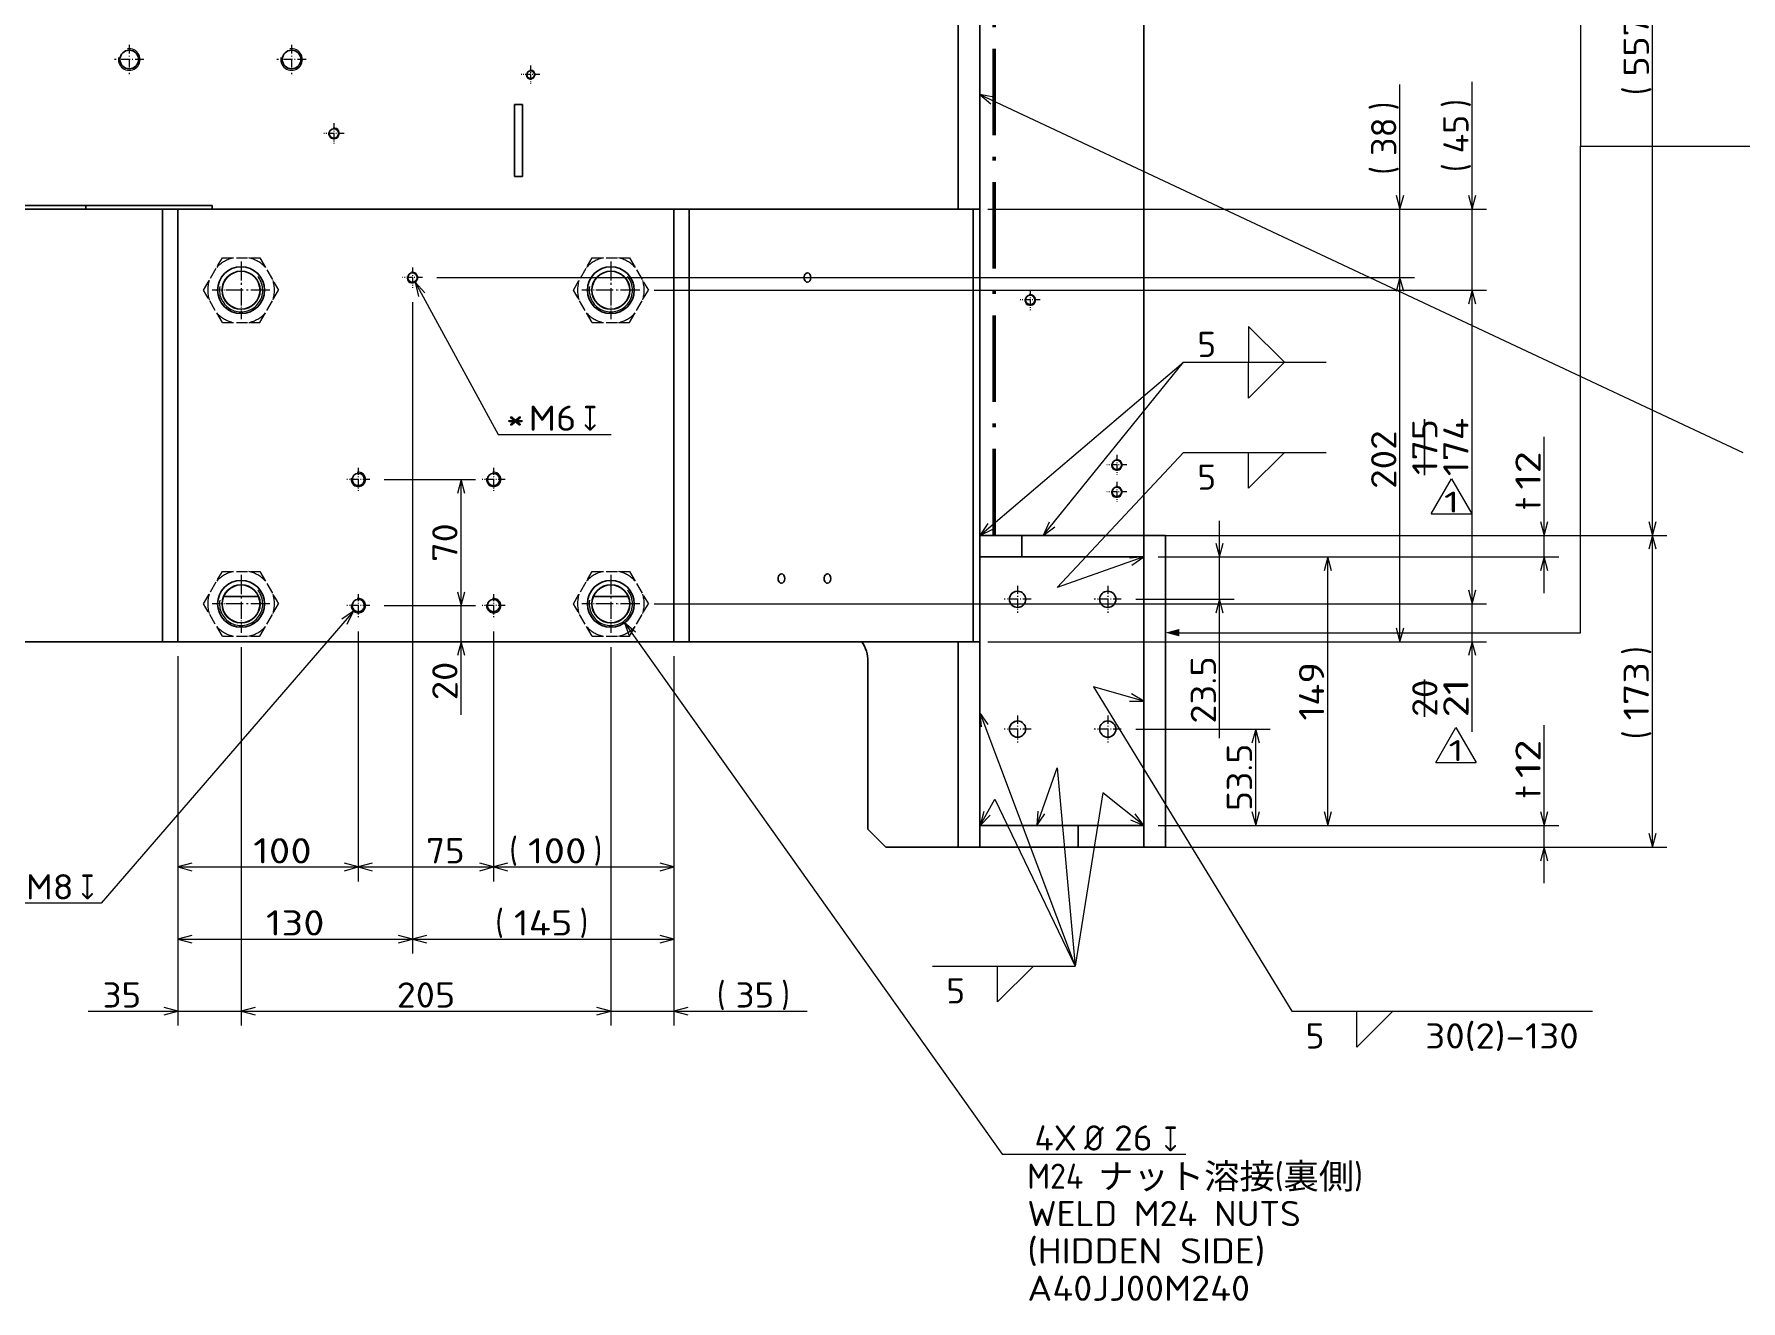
# Model space of a CAD drawing. Extents: x 0 to 1254, y -12 to 833.
# Drawn here: x 532 to 768.6, y 475.7 to 651.4 of the extents above; entities that cross this region are included whole.
import ezdxf
from ezdxf.enums import TextEntityAlignment as Align

# ---------------------------------------------------------------- set-up
doc = ezdxf.new("R2010")
doc.units = 0
for name, pattern in [('DASHDOT', [18.5, 12, -3, 0.5, -3]), ('DASHED', [15, 12, -3]), ('DASHSPACE', [30, 12, -18])]:
    doc.linetypes.add(name, pattern=pattern)
doc.layers.get('0').update_dxf_attribs({"lineweight": 13})
doc.styles.add('GDT', font='gdt.shx')
doc.styles.get("Standard").update_dxf_attribs({"font": 'isocp.shx'})
doc.dimstyles.get("Standard").update_dxf_attribs({"dimtxt": 2.5, "dimasz": 2.5, "dimexe": 1.25, "dimexo": 0.625, "dimtad": 1, "dimcen": 2.5, "dimadec": 0, "dimazin": 0, "dimtfac": 1, "dimtmove": 0, "dimatfit": 0, "dimfxl": 1, "dimarcsym": 0})

# ---------------------------------------------------------------- blocks, each defined once
blk = doc.blocks.new('*D280')
at = {"color": 7, "lineweight": 13}
for p, q in [((741.336303, 533.582225), (741.336303, 555.50932)), ((687.836303, 541.582225), (743.336303, 541.582225)), ((687.836303, 538.582225), (743.336303, 538.582225))]:
    blk.add_line(p, q, dxfattribs=at)
for points in [[(740.818664, 543.514075), (741.336303, 541.582225), (741.853942, 543.514075)], [(741.853942, 536.650374), (741.336303, 538.582225), (740.818664, 536.650374)]]:
    blk.add_lwpolyline(points, dxfattribs=at)
for s, width, p, p2 in [('12', 0.868247, (740.836303, 548.155131), (740.836303, 553.509318)), ('t', 1.092485, (740.836303, 545.334319), (740.836303, 547.155127))]:
    blk.add_text(s, height=3.5, rotation=90, dxfattribs=dict(at, width=width)).set_placement(p, p2, align=Align.FIT)
blk = doc.blocks.new('*D281')
at = {"color": 7, "lineweight": 13}
for p, q in [((741.336303, 573.832225), (741.336303, 595.50932)), ((687.836303, 581.832225), (743.336303, 581.832225)), ((687.836303, 578.832225), (743.336303, 578.832225))]:
    blk.add_line(p, q, dxfattribs=at)
for points in [[(740.818664, 583.764076), (741.336303, 581.832225), (741.853942, 583.764076)], [(741.853942, 576.900373), (741.336303, 578.832225), (740.818664, 576.900373)]]:
    blk.add_lwpolyline(points, dxfattribs=at)
for s, width, p, p2 in [('12', 0.868247, (740.836303, 588.155129), (740.836303, 593.50932)), ('t', 1.092486, (740.836303, 585.33432), (740.836303, 587.155129))]:
    blk.add_text(s, height=3.5, rotation=90, dxfattribs=dict(at, width=width)).set_placement(p, p2, align=Align.FIT)
blk = doc.blocks.new('*D289')
at = {"color": 7, "lineweight": 13}
for p, q in [((613.84418, 569.683211), (666.218315, 495.998225)), ((666.218315, 495.998225), (691.640365, 495.998225))]:
    blk.add_line(p, q, dxfattribs=at)
blk.add_lwpolyline([(615.385311, 568.408488), (613.84418, 569.683211), (614.541475, 567.808703)], dxfattribs=at)
for s, width, p, p2 in [('4X', 0.953546, (670.680381, 496.498225), (676.560584, 496.498225)), ('26', 0.868247, (681.708145, 496.498225), (687.062332, 496.498225))]:
    blk.add_text(s, height=3.5, dxfattribs=dict(at, width=width)).set_placement(p, p2, align=Align.FIT)
blk.add_text('%%c', height=3.5, dxfattribs=at).set_placement((677.560584, 496.498225))
blk = doc.blocks.new('*D290')
at = {"color": 214, "lineweight": 13}
for p, q in [((584.820707, 616.923947), (596.336303, 595.832225)), ((596.336303, 595.832225), (612.01395, 595.832225))]:
    blk.add_line(p, q, dxfattribs=at)
blk.add_lwpolyline([(586.200794, 615.476411), (584.820707, 616.923947), (585.292129, 614.980302)], dxfattribs=at)
at = {"color": 214, "lineweight": 13, "width": 0.967101}
blk.add_text('M6', height=3.5, dxfattribs=at).set_placement((600.564383, 596.332225), (607.172908, 596.332225), align=Align.FIT)
at = {"color": 214, "lineweight": 13, "style": 'GDT', "width": 0.526012}
blk.add_text('x', height=3.5, dxfattribs=at).set_placement((608.172908, 596.332225), (610.01395, 596.332225), align=Align.FIT)
blk = doc.blocks.new('*D295')
at = {"color": 7, "lineweight": 13}
for p, q in [((687.836303, 578.832225), (713.336303, 578.832225)), ((711.336303, 541.582225), (711.336303, 578.832225)), ((687.836303, 541.582225), (713.336303, 541.582225))]:
    blk.add_line(p, q, dxfattribs=at)
for points in [[(711.853942, 576.900373), (711.336303, 578.832225), (710.818664, 576.900373)], [(710.818664, 543.514075), (711.336303, 541.582225), (711.853942, 543.514075)]]:
    blk.add_lwpolyline(points, dxfattribs=at)
at = {"color": 7, "lineweight": 13, "width": 0.86987}
blk.add_text('149', height=3.5, rotation=90, dxfattribs=at).set_placement((710.836303, 556.147832), (710.836303, 564.266617), align=Align.FIT)
blk = doc.blocks.new('*D296')
at = {"color": 7, "lineweight": 13}
for p, q in [((696.336303, 553.721453), (696.336303, 583.832225)), ((687.836303, 578.832225), (698.336303, 578.832225)), ((684.711303, 572.957225), (698.336303, 572.957225))]:
    blk.add_line(p, q, dxfattribs=at)
for points in [[(695.818664, 580.764076), (696.336303, 578.832225), (696.853942, 580.764076)], [(696.853942, 571.025373), (696.336303, 572.957225), (695.818664, 571.025373)]]:
    blk.add_lwpolyline(points, dxfattribs=at)
at = {"color": 7, "lineweight": 13, "width": 0.836938}
blk.add_text('23.5', height=3.5, rotation=90, dxfattribs=at).set_placement((695.836303, 555.721453), (695.836303, 565.067263), align=Align.FIT)
blk = doc.blocks.new('*D297')
at = {"color": 7, "lineweight": 13}
for p, q in [((684.711303, 554.957225), (703.336303, 554.957225)), ((701.336303, 541.582225), (701.336303, 554.957225)), ((687.836303, 541.582225), (703.336303, 541.582225))]:
    blk.add_line(p, q, dxfattribs=at)
for points in [[(701.853942, 553.025374), (701.336303, 554.957225), (700.818664, 553.025374)], [(700.818664, 543.514075), (701.336303, 541.582225), (701.853942, 543.514075)]]:
    blk.add_lwpolyline(points, dxfattribs=at)
at = {"color": 7, "lineweight": 13, "width": 0.836938}
blk.add_text('53.5', height=3.5, rotation=90, dxfattribs=at).set_placement((700.836303, 543.59682), (700.836303, 552.94263), align=Align.FIT)
blk = doc.blocks.new('*D298')
at = {"color": 214, "lineweight": 13}
for p, q in [((576.307683, 571.325402), (541.336303, 530.832225)), ((541.336303, 530.832225), (522.006538, 530.832225))]:
    blk.add_line(p, q, dxfattribs=at)
blk.add_lwpolyline([(575.436747, 569.524993), (576.307683, 571.325402), (574.653226, 570.20167)], dxfattribs=at)
for s, width, p, p2 in [('4X', 0.953546, (524.006534, 531.332225), (529.886737, 531.332225)), ('M8', 0.967102, (530.886733, 531.332225), (537.495262, 531.332225))]:
    blk.add_text(s, height=3.5, dxfattribs=dict(at, width=width)).set_placement(p, p2, align=Align.FIT)
at = {"color": 214, "lineweight": 13, "style": 'GDT', "width": 0.526012}
blk.add_text('x', height=3.5, dxfattribs=at).set_placement((538.495262, 531.332225), (540.336303, 531.332225), align=Align.FIT)
blk = doc.blocks.new('*D302')
at = {"color": 7, "lineweight": 13}
for p, q in [((690.836303, 581.832225), (758.336303, 581.832225)), ((756.336303, 538.582225), (756.336303, 581.832225)), ((690.836303, 538.582225), (758.336303, 538.582225))]:
    blk.add_line(p, q, dxfattribs=at)
for points in [[(756.853942, 579.900373), (756.336303, 581.832225), (755.818664, 579.900373)], [(755.818664, 540.514075), (756.336303, 538.582225), (756.853942, 540.514075)]]:
    blk.add_lwpolyline(points, dxfattribs=at)
for s, p in [(')', (755.836303, 565.266617)), ('(', (755.836303, 553.569796))]:
    blk.add_text(s, height=3.5, rotation=90.000003, dxfattribs=at).set_placement(p)
at = {"color": 7, "lineweight": 13, "width": 0.854609}
blk.add_text('173', height=3.5, rotation=90, dxfattribs=at).set_placement((755.836303, 556.147832), (755.836303, 564.266617), align=Align.FIT)
blk = doc.blocks.new('*D303')
at = {"color": 7, "lineweight": 13}
for p, q in [((690.836303, 721.232218), (758.336303, 721.232218)), ((756.336303, 581.832225), (756.336303, 721.232218)), ((690.836303, 581.832225), (758.336303, 581.832225))]:
    blk.add_line(p, q, dxfattribs=at)
for points in [[(756.853942, 719.300379), (756.336303, 721.232218), (755.818664, 719.300379)], [(755.818664, 583.764076), (756.336303, 581.832225), (756.853942, 583.764076)]]:
    blk.add_lwpolyline(points, dxfattribs=at)
for s, p in [(')', (755.836303, 658.587428)), ('(', (755.836303, 642.898989))]:
    blk.add_text(s, height=3.5, rotation=90.000003, dxfattribs=at).set_placement(p)
at = {"color": 7, "lineweight": 13, "width": 0.8352}
blk.add_text('557.6', height=3.5, rotation=90, dxfattribs=at).set_placement((755.836303, 645.477019), (755.836303, 657.58742), align=Align.FIT)
blk = doc.blocks.new('*D306')
at = {"color": 7, "lineweight": 13}
for p, q in [((560.711303, 566.332225), (560.711303, 513.832225)), ((551.961303, 565.082225), (551.961303, 513.832225)), ((539.504516, 515.832225), (565.711303, 515.832225))]:
    blk.add_line(p, q, dxfattribs=at)
for points in [[(550.029453, 515.314585), (551.961303, 515.832225), (550.029453, 516.349864)], [(562.643155, 516.349864), (560.711303, 515.832225), (562.643155, 515.314585)]]:
    blk.add_lwpolyline(points, dxfattribs=at)
at = {"color": 7, "lineweight": 13, "width": 0.868247}
blk.add_text('35', height=3.5, dxfattribs=at).set_placement((541.504516, 516.332225), (546.858703, 516.332225), align=Align.FIT)
blk = doc.blocks.new('*D307')
at = {"color": 7, "lineweight": 13}
for p, q in [((560.711303, 566.332225), (560.711303, 513.832225)), ((611.961303, 566.332225), (611.961303, 513.832225)), ((560.711303, 515.832225), (611.961303, 515.832225))]:
    blk.add_line(p, q, dxfattribs=at)
for points in [[(562.643155, 516.349864), (560.711303, 515.832225), (562.643155, 515.314585)], [(610.029451, 515.314585), (611.961303, 515.832225), (610.029451, 516.349864)]]:
    blk.add_lwpolyline(points, dxfattribs=at)
at = {"color": 7, "lineweight": 13, "width": 0.854609}
blk.add_text('205', height=3.5, dxfattribs=at).set_placement((582.27691, 516.332225), (590.395696, 516.332225), align=Align.FIT)
blk = doc.blocks.new('*D308')
at = {"color": 7, "lineweight": 13}
for p, q in [((611.961303, 566.332225), (611.961303, 513.832225)), ((620.711303, 565.082225), (620.711303, 513.832225)), ((606.961303, 515.832225), (639.178439, 515.832225))]:
    blk.add_line(p, q, dxfattribs=at)
for points in [[(610.029451, 515.314585), (611.961303, 515.832225), (610.029451, 516.349864)], [(622.643154, 516.349864), (620.711303, 515.832225), (622.643154, 515.314585)]]:
    blk.add_lwpolyline(points, dxfattribs=at)
for s, p in [('(', (626.668178, 516.332225)), (')', (635.600406, 516.332225))]:
    blk.add_text(s, height=3.5, dxfattribs=at).set_placement(p)
at = {"color": 7, "lineweight": 13, "width": 0.868247}
blk.add_text('35', height=3.5, dxfattribs=at).set_placement((629.246215, 516.332225), (634.600402, 516.332225), align=Align.FIT)
blk = doc.blocks.new('*D312')
at = {"color": 7, "lineweight": 13}
for p, q in [((584.461303, 614.182225), (584.461303, 523.832225)), ((551.961303, 565.082225), (551.961303, 523.832225)), ((551.961303, 525.832225), (584.461303, 525.832225))]:
    blk.add_line(p, q, dxfattribs=at)
for points in [[(553.893154, 526.349864), (551.961303, 525.832225), (553.893154, 525.314585)], [(582.529451, 525.314585), (584.461303, 525.832225), (582.529451, 526.349864)]]:
    blk.add_lwpolyline(points, dxfattribs=at)
at = {"color": 7, "lineweight": 13, "width": 0.854609}
blk.add_text('130', height=3.5, dxfattribs=at).set_placement((564.15191, 526.332225), (572.270696, 526.332225), align=Align.FIT)
blk = doc.blocks.new('*D313')
at = {"color": 7, "lineweight": 13}
for p, q in [((584.461303, 614.182225), (584.461303, 523.832225)), ((620.711303, 565.082225), (620.711303, 523.832225)), ((584.461303, 525.832225), (620.711303, 525.832225))]:
    blk.add_line(p, q, dxfattribs=at)
for points in [[(586.393155, 526.349864), (584.461303, 525.832225), (586.393155, 525.314585)], [(618.779453, 525.314585), (620.711303, 525.832225), (618.779453, 526.349864)]]:
    blk.add_lwpolyline(points, dxfattribs=at)
for s, p in [('(', (595.948875, 526.332225)), (')', (607.645696, 526.332225))]:
    blk.add_text(s, height=3.5, dxfattribs=at).set_placement(p)
at = {"color": 7, "lineweight": 13, "width": 0.854609}
blk.add_text('145', height=3.5, dxfattribs=at).set_placement((598.52691, 526.332225), (606.645696, 526.332225), align=Align.FIT)
blk = doc.blocks.new('*D314')
at = {"color": 7, "lineweight": 13}
for p, q in [((731.336303, 554.585675), (731.336303, 577.332225)), ((617.961303, 572.332225), (733.336303, 572.332225)), ((664.20079, 567.082225), (733.336303, 567.082225))]:
    blk.add_line(p, q, dxfattribs=at)
for points in [[(730.818664, 574.264076), (731.336303, 572.332225), (731.853942, 574.264076)], [(731.853942, 565.150372), (731.336303, 567.082225), (730.818664, 565.150372)]]:
    blk.add_lwpolyline(points, dxfattribs=at)
at = {"color": 7, "lineweight": 13, "width": 1.036295}
blk.add_text('21', height=3.5, rotation=90, dxfattribs=at).set_placement((730.836303, 556.585675), (730.836303, 561.939866), align=Align.FIT)
blk = doc.blocks.new('*D315')
at = {"color": 7, "lineweight": 13}
for p, q in [((617.961303, 615.832225), (733.336303, 615.832225)), ((731.336303, 572.332225), (731.336303, 615.832225)), ((617.961303, 572.332225), (733.336303, 572.332225))]:
    blk.add_line(p, q, dxfattribs=at)
for points in [[(731.853942, 613.900372), (731.336303, 615.832225), (730.818664, 613.900372)], [(730.818664, 574.264076), (731.336303, 572.332225), (731.853942, 574.264076)]]:
    blk.add_lwpolyline(points, dxfattribs=at)
at = {"color": 7, "lineweight": 13, "width": 0.839874}
blk.add_text('174', height=3.5, rotation=90, dxfattribs=at).set_placement((730.836303, 590.022832), (730.836303, 598.141617), align=Align.FIT)
blk = doc.blocks.new('*D316')
at = {"color": 7, "lineweight": 13}
for p, q in [((731.336303, 610.832225), (731.336303, 644.742171)), ((664.20079, 627.082225), (733.336303, 627.082225)), ((617.961303, 615.832225), (733.336303, 615.832225))]:
    blk.add_line(p, q, dxfattribs=at)
for points in [[(730.818664, 629.014075), (731.336303, 627.082225), (731.853942, 629.014075)], [(731.853942, 613.900372), (731.336303, 615.832225), (730.818664, 613.900372)]]:
    blk.add_lwpolyline(points, dxfattribs=at)
for s, p in [(')', (730.836303, 641.164138)), ('(', (730.836303, 632.231909))]:
    blk.add_text(s, height=3.5, rotation=90.000003, dxfattribs=at).set_placement(p)
at = {"color": 7, "lineweight": 13, "width": 0.868247}
blk.add_text('45', height=3.5, rotation=90, dxfattribs=at).set_placement((730.836303, 634.809947), (730.836303, 640.164134), align=Align.FIT)
blk = doc.blocks.new('*D317')
at = {"color": 7, "lineweight": 13}
for p, q in [((587.861303, 617.582225), (723.336303, 617.582225)), ((721.336303, 567.082225), (721.336303, 617.582225)), ((664.20079, 567.082225), (723.336303, 567.082225))]:
    blk.add_line(p, q, dxfattribs=at)
for points in [[(721.853942, 615.650372), (721.336303, 617.582225), (720.818664, 615.650372)], [(720.818664, 569.014077), (721.336303, 567.082225), (721.853942, 569.014077)]]:
    blk.add_lwpolyline(points, dxfattribs=at)
at = {"color": 7, "lineweight": 13, "width": 0.854609}
blk.add_text('202', height=3.5, rotation=90, dxfattribs=at).set_placement((720.836303, 588.272832), (720.836303, 596.391617), align=Align.FIT)
blk = doc.blocks.new('*D318')
at = {"color": 7, "lineweight": 13}
for p, q in [((721.336303, 612.582225), (721.336303, 644.374011)), ((664.20079, 627.082225), (723.336303, 627.082225)), ((587.861303, 617.582225), (723.336303, 617.582225))]:
    blk.add_line(p, q, dxfattribs=at)
for points in [[(720.818664, 629.014075), (721.336303, 627.082225), (721.853942, 629.014075)], [(721.853942, 615.650372), (721.336303, 617.582225), (720.818664, 615.650372)]]:
    blk.add_lwpolyline(points, dxfattribs=at)
for s, p in [(')', (720.836303, 640.795977)), ('(', (720.836303, 631.863749))]:
    blk.add_text(s, height=3.5, rotation=90.000003, dxfattribs=at).set_placement(p)
at = {"color": 7, "lineweight": 13, "width": 0.868248}
blk.add_text('38', height=3.5, rotation=90, dxfattribs=at).set_placement((720.836303, 634.441783), (720.836303, 639.795977), align=Align.FIT)
blk = doc.blocks.new('*D329')
at = {"color": 7, "lineweight": 13}
for p, q in [((595.711303, 568.482224), (595.711303, 533.832225)), ((620.711303, 565.082225), (620.711303, 533.832225)), ((595.711303, 535.832225), (620.711303, 535.832225))]:
    blk.add_line(p, q, dxfattribs=at)
for points in [[(597.643154, 536.349864), (595.711303, 535.832225), (597.643154, 535.314585)], [(618.779453, 535.314585), (620.711303, 535.832225), (618.779453, 536.349864)]]:
    blk.add_lwpolyline(points, dxfattribs=at)
for s, p in [('(', (597.890952, 536.332225)), (')', (609.587774, 536.332225))]:
    blk.add_text(s, height=3.5, dxfattribs=at).set_placement(p)
at = {"color": 7, "lineweight": 13, "width": 0.854609}
blk.add_text('100', height=3.5, dxfattribs=at).set_placement((600.468988, 536.332225), (608.587774, 536.332225), align=Align.FIT)
blk = doc.blocks.new('*D330')
at = {"color": 7, "lineweight": 13}
for p, q in [((576.961303, 568.482224), (576.961303, 533.832225)), ((595.711303, 568.482224), (595.711303, 533.832225)), ((576.961303, 535.832225), (595.711303, 535.832225))]:
    blk.add_line(p, q, dxfattribs=at)
for points in [[(578.893155, 536.349864), (576.961303, 535.832225), (578.893155, 535.314585)], [(593.779451, 535.314585), (595.711303, 535.832225), (593.779451, 536.349864)]]:
    blk.add_lwpolyline(points, dxfattribs=at)
at = {"color": 7, "lineweight": 13, "width": 0.868247}
blk.add_text('75', height=3.5, dxfattribs=at).set_placement((586.350614, 536.332225), (591.704805, 536.332225), align=Align.FIT)
blk = doc.blocks.new('*D331')
at = {"color": 7, "lineweight": 13}
for p, q in [((576.961303, 568.482224), (576.961303, 533.832225)), ((551.961303, 565.082225), (551.961303, 533.832225)), ((551.961303, 535.832225), (576.961303, 535.832225))]:
    blk.add_line(p, q, dxfattribs=at)
for points in [[(553.893154, 536.349864), (551.961303, 535.832225), (553.893154, 535.314585)], [(575.029452, 535.314585), (576.961303, 535.832225), (575.029452, 536.349864)]]:
    blk.add_lwpolyline(points, dxfattribs=at)
at = {"color": 7, "lineweight": 13, "width": 0.854609}
blk.add_text('100', height=3.5, dxfattribs=at).set_placement((562.385003, 536.332225), (570.503789, 536.332225), align=Align.FIT)
blk = doc.blocks.new('*D332')
at = {"color": 7, "lineweight": 13}
for p, q in [((591.208676, 556.959584), (591.208676, 577.082225)), ((580.561303, 572.082225), (593.208676, 572.082225))]:
    blk.add_line(p, q, dxfattribs=at)
for points in [[(590.691038, 574.014076), (591.208676, 572.082225), (591.726314, 574.014076)], [(591.726314, 565.150372), (591.208676, 567.082225), (590.691038, 565.150372)]]:
    blk.add_lwpolyline(points, dxfattribs=at)
at = {"color": 7, "lineweight": 13, "width": 0.868247}
blk.add_text('20', height=3.5, rotation=90, dxfattribs=at).set_placement((590.708676, 558.959584), (590.708676, 564.313775), align=Align.FIT)
blk = doc.blocks.new('*D333')
at = {"color": 7, "lineweight": 13}
for p, q in [((580.561303, 589.582225), (593.208676, 589.582225)), ((591.208676, 572.082225), (591.208676, 589.582225)), ((580.561303, 572.082225), (593.208676, 572.082225))]:
    blk.add_line(p, q, dxfattribs=at)
for points in [[(591.726314, 587.650373), (591.208676, 589.582225), (590.691038, 587.650373)], [(590.691038, 574.014076), (591.208676, 572.082225), (591.726314, 574.014076)]]:
    blk.add_lwpolyline(points, dxfattribs=at)
at = {"color": 7, "lineweight": 13, "width": 0.868247}
blk.add_text('70', height=3.5, rotation=90, dxfattribs=at).set_placement((590.708676, 578.155129), (590.708676, 583.50932), align=Align.FIT)

msp = doc.modelspace()

# ---------------------------------------------------------------- linework, layer by layer
at = {"color": 7, "lineweight": 25}
for p, q in [((660.0863, 632.0821), (660.0863, 756.9822)), ((663.0863, 632.0821), (663.0863, 756.9822)), ((685.8363, 581.8322), (685.8363, 721.2322)), ((660.0863, 627.0821), (660.0863, 713.2322)), ((598.5863, 641.5822), (598.5863, 640.8322)), ((599.7113, 641.5822), (598.5863, 641.5822)), ((599.7113, 641.5822), (599.7113, 640.8322)), ((598.5863, 640.8322), (598.5863, 632.3322)), ((599.7113, 640.8322), (599.7113, 632.3322)), ((598.5863, 632.3322), (598.5863, 631.5822)), ((599.7113, 632.3322), (599.7113, 631.5822)), ((660.0863, 627.0822), (660.0863, 632.0821)), ((663.0863, 627.0822), (663.0863, 632.0821)), ((599.7113, 631.5822), (598.5863, 631.5822)), ((500.4663, 627.0822), (549.84, 627.0822)), ((539.2113, 627.5822), (519.2113, 627.5822)), ((556.7113, 627.5822), (539.2113, 627.5822)), ((539.2113, 627.5822), (539.2113, 627.0821)), ((551.9613, 627.0822), (549.84, 627.0822)), ((549.84, 567.0822), (549.84, 627.0822)), ((551.9613, 627.0822), (620.7113, 627.0822)), ((551.9613, 627.0822), (551.9613, 567.0822)), ((551.9613, 567.0822), (551.9613, 627.0822)), ((556.7113, 627.5822), (556.7113, 627.0821)), ((620.7113, 567.0822), (620.7113, 627.0822)), ((620.7113, 627.0822), (622.8326, 627.0822)), ((622.8326, 627.0822), (622.8326, 567.0822)), ((662.2008, 627.0822), (622.8326, 627.0822)), ((662.2008, 627.0822), (663.0863, 627.0822)), ((662.2008, 567.0822), (662.2008, 627.0822)), ((663.0863, 567.0822), (663.0863, 627.0822)), ((551.9613, 624.5822), (551.9613, 623.4572)), ((724.7425, 590.1978), (724.7425, 597.9666)), ((551.9613, 582.3322), (551.9613, 579.3322)), ((663.0863, 581.8322), (668.9179, 581.8322)), ((668.9179, 581.8322), (685.8363, 581.8322)), ((668.9179, 581.8322), (668.9179, 578.8322)), ((688.8363, 581.8322), (685.8363, 581.8322)), ((685.8363, 581.8322), (685.8363, 578.8322)), ((688.8363, 581.8322), (688.8363, 538.5822)), ((663.0863, 578.8322), (668.9179, 578.8322)), ((668.9179, 578.8322), (685.8363, 578.8322)), ((685.8363, 541.5822), (685.8363, 578.8322)), ((685.8363, 578.8322), (685.8363, 541.5822)), ((558.2842, 573.3322), (563.1384, 573.3322)), ((609.5342, 573.3322), (614.3884, 573.3322)), ((549.84, 567.0822), (500.4663, 567.0822)), ((551.9613, 567.0822), (549.84, 567.0822)), ((620.7113, 567.0822), (551.9613, 567.0822)), ((620.7113, 567.0822), (622.8326, 567.0822)), ((622.8326, 567.0822), (662.2008, 567.0822)), ((660.0863, 564.1533), (660.0863, 567.0822)), ((660.0863, 538.5822), (660.0863, 567.0821)), ((662.2008, 567.0822), (663.0863, 567.0822)), ((663.0863, 564.1533), (663.0863, 567.0822)), ((647.5863, 564.3322), (647.5863, 541.0822)), ((660.0863, 538.5822), (660.0863, 564.1533)), ((663.0863, 538.5822), (663.0863, 564.1533)), ((724.7425, 556.6732), (724.7425, 561.8524)), ((650.0863, 538.5822), (647.5863, 541.0822)), ((663.0863, 541.5822), (676.7264, 541.5822)), ((676.7264, 541.5822), (685.8363, 541.5822)), ((676.7264, 541.5822), (676.7264, 538.5822)), ((685.8363, 541.5822), (685.8363, 538.5822)), ((650.0863, 538.5822), (660.0863, 538.5822)), ((660.0863, 538.5822), (663.0863, 538.5822)), ((663.0863, 538.5822), (676.7264, 538.5822)), ((676.7264, 538.5822), (685.8363, 538.5822)), ((688.8363, 538.5822), (685.8363, 538.5822))]:
    msp.add_line(p, q, dxfattribs=at)
at = {"color": 7, "linetype": 'DASHDOT', "lineweight": 50}
msp.add_line((665.0863, 581.8322), (665.0863, 721.2322), dxfattribs=at)
at = {"color": 7, "linetype": 'DASHDOT', "lineweight": 13, "ltscale": 0.101875}
for p, q in [((545.2113, 649.8697), (545.2113, 645.7947)), ((567.7113, 649.8697), (567.7113, 645.7947)), ((547.2488, 647.8322), (543.1738, 647.8322)), ((569.7488, 647.8322), (565.6738, 647.8322))]:
    msp.add_line(p, q, dxfattribs=at)
at = {"color": 7, "linetype": 'DASHDOT', "lineweight": 13, "ltscale": 0.064375}
for p, q in [((600.8363, 647.0197), (600.8363, 644.4447)), ((602.1238, 645.7322), (599.5488, 645.7322))]:
    msp.add_line(p, q, dxfattribs=at)
at = {"color": 7, "lineweight": 13}
for p, q in [((663.0863, 642.9657), (768.8363, 593.3322)), ((663.0863, 581.8322), (691.3363, 605.8322)), ((671.8859, 581.8322), (691.3363, 605.8322)), ((691.3363, 605.8322), (711.1295, 605.8322)), ((691.3363, 593.3322), (711.1295, 593.3322)), ((725.6833, 584.7978), (728.4834, 589.6476)), ((728.4834, 589.6476), (731.2834, 584.7978)), ((725.6833, 584.7978), (731.2834, 584.7978)), ((663.0863, 557.2434), (676.3363, 522.0822)), ((726.2935, 550.3293), (729.0935, 555.179)), ((729.0935, 555.179), (731.8935, 550.3293)), ((726.2935, 550.3293), (731.8935, 550.3293)), ((656.5431, 522.0822), (676.3363, 522.0822)), ((706.3363, 515.8322), (748.0429, 515.8322))]:
    msp.add_line(p, q, dxfattribs=at)
at = {"color": 7, "linetype": 'DASHDOT', "lineweight": 13, "ltscale": 0.07}
for p, q in [((573.5863, 638.9822), (573.5863, 636.1822)), ((574.9863, 637.5822), (572.1863, 637.5822)), ((585.8613, 617.5822), (583.0613, 617.5822)), ((584.4613, 618.9822), (584.4613, 616.1822)), ((670.0863, 615.8822), (670.0863, 613.0822)), ((671.4863, 614.4822), (668.6863, 614.4822)), ((683.4863, 591.6072), (680.6863, 591.6072)), ((682.0863, 593.0072), (682.0863, 590.2072)), ((682.0863, 589.2572), (682.0863, 586.4572)), ((683.4863, 587.8572), (680.6863, 587.8572))]:
    msp.add_line(p, q, dxfattribs=at)
at = {"color": 7, "linetype": 'DASHED', "lineweight": 13, "ltscale": 0.129904}
for p, q in [((555.5152, 615.8322), (558.1132, 620.3322)), ((558.1132, 620.3322), (563.3094, 620.3322)), ((563.3094, 620.3322), (565.9075, 615.8322)), ((606.7652, 615.8322), (609.3632, 620.3322)), ((609.3632, 620.3322), (614.5594, 620.3322)), ((614.5594, 620.3322), (617.1575, 615.8322)), ((558.1132, 611.3322), (555.5152, 615.8322)), ((563.3094, 611.3322), (565.9075, 615.8322)), ((609.3632, 611.3322), (606.7652, 615.8322)), ((614.5594, 611.3322), (617.1575, 615.8322)), ((558.1132, 611.3322), (563.3094, 611.3322)), ((609.3632, 611.3322), (614.5594, 611.3322)), ((555.5152, 572.3322), (558.1132, 576.8322)), ((558.1132, 576.8322), (563.3094, 576.8322)), ((563.3094, 576.8322), (565.9075, 572.3322)), ((606.7652, 572.3322), (609.3632, 576.8322)), ((609.3632, 576.8322), (614.5594, 576.8322)), ((614.5594, 576.8322), (617.1575, 572.3322)), ((558.1132, 567.8322), (555.5152, 572.3322)), ((563.3094, 567.8322), (565.9075, 572.3322)), ((609.3632, 567.8322), (606.7652, 572.3322)), ((614.5594, 567.8322), (617.1575, 572.3322)), ((558.1132, 567.8322), (563.3094, 567.8322)), ((609.3632, 567.8322), (614.5594, 567.8322))]:
    msp.add_line(p, q, dxfattribs=at)
at = {"color": 7, "linetype": 'DASHDOT', "lineweight": 13, "ltscale": 0.2}
for p, q in [((560.7113, 619.8322), (560.7113, 611.8322)), ((611.9613, 619.8322), (611.9613, 611.8322)), ((564.7113, 615.8322), (556.7113, 615.8322)), ((615.9613, 615.8322), (607.9613, 615.8322)), ((560.7113, 576.3322), (560.7113, 568.3322)), ((611.9613, 576.3322), (611.9613, 568.3322)), ((564.7113, 572.3322), (556.7113, 572.3322)), ((615.9613, 572.3322), (607.9613, 572.3322))]:
    msp.add_line(p, q, dxfattribs=at)
at = {"color": 7, "linetype": 'DASHDOT', "lineweight": 13, "ltscale": 0.16875}
for p, q in [((560.7113, 619.2072), (560.7113, 612.4572)), ((611.9613, 619.2072), (611.9613, 612.4572)), ((564.0863, 615.8322), (557.3363, 615.8322)), ((615.3363, 615.8322), (608.5863, 615.8322)), ((560.7113, 575.7072), (560.7113, 568.9572)), ((611.9613, 575.7072), (611.9613, 568.9572)), ((564.0863, 572.3322), (557.3363, 572.3322)), ((615.3363, 572.3322), (608.5863, 572.3322))]:
    msp.add_line(p, q, dxfattribs=at)
at = {"color": 7, "linetype": 'DASHDOT', "lineweight": 13, "ltscale": 0.08}
for p, q in [((578.5613, 589.5822), (575.3613, 589.5822)), ((576.9613, 591.1822), (576.9613, 587.9822)), ((597.3113, 589.5822), (594.1113, 589.5822)), ((595.7113, 591.1822), (595.7113, 587.9822)), ((576.9613, 573.6822), (576.9613, 570.4822)), ((595.7113, 573.6822), (595.7113, 570.4822)), ((578.5613, 572.0822), (575.3613, 572.0822)), ((597.3113, 572.0822), (594.1113, 572.0822))]:
    msp.add_line(p, q, dxfattribs=at)
at = {"color": 7, "linetype": 'DASHDOT', "lineweight": 13, "ltscale": 0.09375}
for p, q in [((670.2113, 572.9572), (666.4613, 572.9572)), ((668.3363, 574.8322), (668.3363, 571.0822)), ((682.7113, 572.9572), (678.9613, 572.9572)), ((680.8363, 574.8322), (680.8363, 571.0822)), ((668.3363, 556.8322), (668.3363, 553.0822)), ((680.8363, 556.8322), (680.8363, 553.0822)), ((670.2113, 554.9572), (666.4613, 554.9572)), ((682.7113, 554.9572), (678.9613, 554.9572))]:
    msp.add_line(p, q, dxfattribs=at)
at = {"color": 7, "lineweight": 13}
for points in [[(690.7682, 730.8322), (746.3363, 730.8322), (746.3363, 635.8322), (781.3363, 635.8322)], [(665.055, 642.6135), (663.0863, 642.9657), (664.6152, 641.6763)], [(690.7682, 568.3322), (746.3363, 568.3322), (746.3363, 635.8322), (781.3363, 635.8322)], [(685.8363, 578.8322), (673.8363, 574.5822), (691.3363, 593.3322)], [(664.2234, 583.4775), (663.0863, 581.8322), (664.8937, 582.6885)], [(672.7001, 583.659), (671.8859, 581.8322), (673.5044, 583.0072)], [(684.1881, 577.6993), (685.8363, 578.8322), (683.8425, 578.6752)], [(685.8363, 558.8125), (678.8363, 560.8322), (706.3363, 515.8322)], [(683.8367, 558.8507), (685.8363, 558.8125), (684.1237, 559.8454)], [(664.2519, 555.6182), (663.0863, 557.2434), (663.2831, 555.2531)], [(670.985, 541.5822), (673.8363, 549.5822), (676.3363, 522.0822)], [(663.1614, 541.5822), (665.1877, 545.2579), (676.3363, 522.0822)], [(685.8286, 541.5822), (680.1353, 546.1168), (676.3363, 522.0822)], [(663.6407, 543.5239), (663.1614, 541.5822), (664.5474, 543.0241)], [(671.146, 543.5757), (670.985, 541.5822), (672.1212, 543.2282)], [(683.9949, 542.3809), (685.8286, 541.5822), (684.6399, 543.1907)]]:
    msp.add_lwpolyline(points, dxfattribs=at)
for points in [[(700.3568, 605.8322), (705.3288, 605.8322), (700.3568, 610.8042)], [(700.3568, 605.8322), (705.3288, 605.8322), (700.3568, 600.8602)], [(700.3568, 593.3322), (705.3288, 593.3322), (700.3568, 588.3602)], [(665.5636, 522.0822), (670.5356, 522.0822), (665.5636, 517.1102)], [(715.3568, 515.8322), (720.3288, 515.8322), (715.3568, 510.8602)]]:
    msp.add_lwpolyline(points, close=True, dxfattribs=at)
at = {"color": 7, "lineweight": 25}
for centre, radius in [((545.2113, 647.8322), 1.2875), ((567.7113, 647.8322), 1.2875), ((600.8363, 645.7322), 0.5375), ((573.5863, 637.5822), 0.65), ((560.7113, 615.8322), 3.25), ((560.7113, 615.8322), 2.6394), ((560.7113, 615.8322), 2.625), ((584.4613, 617.5822), 0.65), ((611.9613, 615.8322), 3.25), ((611.9613, 615.8322), 2.6394), ((611.9613, 615.8322), 2.625), ((670.0863, 614.4822), 0.65), ((682.0863, 591.6072), 0.65), ((576.9613, 589.5822), 0.85), ((595.7113, 589.5822), 0.85), ((682.0863, 587.8572), 0.65), ((560.7113, 572.3322), 3.25), ((560.7113, 572.3322), 2.6394), ((560.7113, 572.3322), 2.625), ((611.9613, 572.3322), 3.25), ((611.9613, 572.3322), 2.6394), ((611.9613, 572.3322), 2.625), ((576.9613, 572.0822), 0.85), ((595.7113, 572.0822), 0.85), ((668.3363, 572.9572), 1.125), ((680.8363, 572.9572), 1.125), ((668.3363, 554.9572), 1.125), ((680.8363, 554.9572), 1.125)]:
    msp.add_circle(centre, radius, dxfattribs=at)
at = {"color": 7, "lineweight": 13}
for centre, radius in [((545.2113, 647.8322), 1.5), ((567.7113, 647.8322), 1.5), ((600.8363, 645.7322), 0.625), ((573.5863, 637.5822), 0.75), ((584.4613, 617.5822), 0.75), ((670.0863, 614.4822), 0.75), ((682.0863, 591.6072), 0.75), ((576.9613, 589.5822), 1), ((595.7113, 589.5822), 1), ((682.0863, 587.8572), 0.75), ((576.9613, 572.0822), 1), ((595.7113, 572.0822), 1)]:
    msp.add_arc(centre, radius, 169.999993, 100.000014, dxfattribs=at)
at = {"color": 7, "linetype": 'DASHED', "lineweight": 13}
for centre, start, end in [((560.7114, 615.832), 103.228414, 136.771546), ((560.7112, 615.832), 43.228414, 76.771546), ((611.9614, 615.832), 103.228414, 136.771546), ((611.9612, 615.832), 43.228414, 76.771546), ((560.7115, 615.8322), 163.228414, 196.771546), ((560.7111, 615.8322), 343.228414, 16.771546), ((611.9615, 615.8322), 163.228414, 196.771546), ((611.9611, 615.8322), 343.228414, 16.771546), ((560.7114, 615.8324), 223.228414, 256.771546), ((560.7112, 615.8324), 283.228414, 316.771546), ((611.9614, 615.8324), 223.228414, 256.771546), ((611.9612, 615.8324), 283.228414, 316.771546), ((560.7114, 572.332), 103.228414, 136.771546), ((560.7112, 572.332), 43.228414, 76.771546), ((611.9614, 572.332), 103.228414, 136.771546), ((611.9612, 572.332), 43.228414, 76.771546), ((560.7115, 572.3322), 163.228414, 196.771546), ((560.7111, 572.3322), 343.228414, 16.771546), ((611.9615, 572.3322), 163.228414, 196.771546), ((611.9611, 572.3322), 343.228414, 16.771546), ((560.7114, 572.3324), 223.228414, 256.771546), ((560.7112, 572.3324), 283.228414, 316.771546), ((611.9614, 572.3324), 223.228414, 256.771546), ((611.9612, 572.3324), 283.228414, 316.771546)]:
    msp.add_arc(centre, 4.6229, start, end, dxfattribs=at)
at = {"color": 7, "linetype": 'DASHSPACE', "lineweight": 13}
for centre in [(560.7113, 615.8322), (611.9613, 615.8322), (560.7113, 572.3322), (611.9613, 572.3322)]:
    msp.add_arc(centre, 3, 169.999993, 100.000014, dxfattribs=at)
at = {"color": 7, "lineweight": 25}
for centre, radius, start, end in [((668.3363, 572.9572), 1.125, 90, 157.5), ((642.5863, 564.3322), 5, 0, 33.365602), ((668.3363, 554.9572), 1.125, 90, 157.5), ((680.8363, 554.9572), 1.125, 270, 337.5)]:
    msp.add_arc(centre, radius, start, end, dxfattribs=at)
for centre, start_param, end_param in [((639.2198, 617.5822), 3.14159265, 6.28318531), ((639.2198, 617.5822), 0, 3.14159265), ((635.6136, 575.8322), 3.14159265, 6.28318531), ((635.6136, 575.8322), 0, 3.14159265), ((641.9775, 575.8322), 3.14159265, 6.28318531), ((641.9775, 575.8322), 0, 3.14159265)]:
    msp.add_ellipse(centre, major_axis=(0, -0.65), ratio=0.707107, start_param=start_param, end_param=end_param, dxfattribs=at)
at = {"color": 7, "lineweight": 13}
msp.add_solid([(690.7682, 568.8499), (688.8363, 568.3322), (690.7682, 567.8146)], dxfattribs=at)

# ---------------------------------------------------------------- texts
for s, height, width, p, p2 in [('5', 3.5, 0.913974, (693.2613, 606.5605), (695.8509, 606.5605)), ('*', 3.5, 1.195198, (597.4478, 596.3099), (600.0374, 596.3099)), ('5', 3.5, 0.913974, (693.2613, 588.153), (695.8509, 588.153)), ('1', 2.91, 1.412505, (727.4333, 584.9913), (729.5864, 584.9913)), ('1', 2.91, 1.412505, (728.0435, 550.5228), (730.1966, 550.5228)), ('5', 3.5, 0.913974, (658.4681, 516.903), (661.0577, 516.903)), ('5', 3.5, 0.913974, (708.2613, 510.653), (710.8509, 510.653)), ('30(2)-130', 3.5, 0.74678, (724.8347, 510.653), (746.1179, 510.653)), ('M24 ナット溶接(裏側)', 3.5, 1.187529, (669.6845, 491.1977), (716.1961, 491.1977)), ('WELD M24 NUTS', 3.5, 0.861666, (669.6845, 486.0185), (707.5978, 486.0185)), ('(HIDDEN SIDE)', 3.5, 0.875492, (669.6845, 480.8393), (702.6614, 480.8393)), ('A40JJ00M240', 3.5, 0.8779, (669.6845, 475.6601), (700.5573, 475.6601))]:
    msp.add_text(s, height=height, dxfattribs=dict(at, width=width)).set_placement(p, p2, align=Align.FIT)
for s, width, p, p2 in [('175', 0.817767, (726.533, 590.1978), (726.533, 597.9666)), ('20', 0.839869, (726.533, 556.6732), (726.533, 561.8524))]:
    msp.add_text(s, height=3.5, rotation=90, dxfattribs=dict(at, width=width)).set_placement(p, p2, align=Align.FIT)
at = {"color": 7, "lineweight": 13, "style": 'GDT', "width": 0.52601}
msp.add_text('x', height=3.5, dxfattribs=at).set_placement((688.6209, 496.3769), (690.462, 496.3769), align=Align.FIT)

# ---------------------------------------------------------------- dimensions: what is measured, and where the dimension line sits
at = {"lineweight": 0}
for base, p1, p2, angle, text, picture, middle, dimtype in [((756.3363, 581.8322), (688.8363, 721.2322), (688.8363, 581.8322), 270, '(<>)', '*D303', (756.3363, 651.5322), 161), ((721.3363, 617.5822), (662.2008, 627.0822), (585.8613, 617.5822), 270, '(<>)', '*D318', (721.3363, 637.1189), 160), ((731.3363, 615.8322), (662.2008, 627.0822), (615.9613, 615.8322), 270, '(<>)', '*D316', (731.3363, 637.487), 160), ((584.4613, 525.8322), (620.7113, 567.0822), (584.4613, 616.1822), 180, '(<>)', '*D313', (602.5863, 525.8322), 160), ((741.3363, 578.8322), (685.8363, 581.8322), (685.8363, 578.8322), 270, 't<>', '*D281', (741.3363, 589.4218), 161), ((756.3363, 538.5822), (688.8363, 581.8322), (688.8363, 538.5822), 270, '(<>)', '*D302', (756.3363, 560.2072), 161), ((611.9613, 515.8322), (620.7113, 567.0822), (611.9613, 568.3322), 180, '(<>)', '*D308', (631.9233, 515.8322), 160), ((741.3363, 538.5822), (685.8363, 541.5822), (685.8363, 538.5822), 270, 't<>', '*D280', (741.3363, 549.4218), 161)]:
    dim = msp.add_linear_dim(base=base, p1=p1, p2=p2, angle=angle, text=text, dimstyle='STANDARD', override={"dimlfac": 4}, dxfattribs=at)
    dim.commit()
    dim.dimension.update_dxf_attribs({"geometry": picture, "text_midpoint": middle, "dimtype": dimtype})
for p1, p2, text, picture, middle in [((584.1019, 618.2405), (584.8207, 616.9239), 'M6<><DEPTH>', '*D290', (597.4459, 593.8)), ((610.0784, 574.9812), (613.8442, 569.6832), '4X<> ', '*D289', (669.8354, 490.9094)), ((577.6149, 572.839), (576.3077, 571.3254), '4XM8<DEPTH>', '*D298', (538.5339, 527.5873))]:
    dim = msp.add_diameter_dim_2p(p1=p1, p2=p2, text=text, dimstyle='STANDARD', override={"dimlfac": 4}, dxfattribs=at)
    dim.commit()
    dim.dimension.update_dxf_attribs({"geometry": picture, "text_midpoint": middle, "dimtype": 163})
for base, p1, p2, angle, picture, middle, dimtype in [((721.3363, 567.0822), (585.8613, 617.5822), (662.2008, 567.0822), 270, '*D317', (721.3363, 592.3322), 160), ((551.9613, 525.8322), (584.4613, 616.1822), (551.9613, 567.0822), 180, '*D312', (568.2113, 525.8322), 160), ((731.3363, 572.3322), (615.9613, 615.8322), (615.9613, 572.3322), 270, '*D315', (731.3363, 594.0822), 161), ((591.2087, 572.0822), (578.5613, 589.5822), (578.5613, 572.0822), 270, '*D333', (591.2087, 580.8322), 161), ((696.3363, 572.9572), (685.8363, 578.8322), (682.7113, 572.9572), 270, '*D296', (696.3363, 560.3944), 160), ((731.3363, 567.0822), (615.9613, 572.3322), (662.2008, 567.0822), 270, '*D314', (731.3363, 559.2628), 160), ((711.3363, 541.5822), (685.8363, 578.8322), (685.8363, 541.5822), 270, '*D295', (711.3363, 560.2072), 161), ((591.2087, 567.0822), (578.5613, 572.0822), (593.7087, 567.0822), 270, '*D332', (591.2087, 561.6367), 160), ((595.7113, 535.8322), (576.9613, 570.4822), (595.7113, 570.4822), 0, '*D330', (589.0277, 535.8322), 161), ((551.9613, 515.8322), (560.7113, 568.3322), (551.9613, 567.0822), 180, '*D306', (544.1816, 515.8322), 160), ((560.7113, 515.8322), (611.9613, 568.3322), (560.7113, 568.3322), 180, '*D307', (586.3363, 515.8322), 161), ((701.3363, 554.9572), (685.8363, 541.5822), (682.7113, 554.9572), 90, '*D297', (701.3363, 548.2697), 160)]:
    dim = msp.add_linear_dim(base=base, p1=p1, p2=p2, angle=angle, dimstyle='STANDARD', override={"dimlfac": 4}, dxfattribs=at)
    dim.commit()
    dim.dimension.update_dxf_attribs({"geometry": picture, "text_midpoint": middle, "dimtype": dimtype})
dim = msp.add_linear_dim(base=(576.9613, 535.8322), p1=(551.9613, 567.0822), p2=(576.9613, 570.4822), dimstyle='STANDARD', override={"dimlfac": 4}, dxfattribs=at)
dim.commit()
dim.dimension.update_dxf_attribs({"geometry": '*D331', "text_midpoint": (566.4444, 535.8322), "dimtype": 160})
dim = msp.add_linear_dim(base=(620.7113, 535.8322), p1=(595.7113, 570.4822), p2=(620.7113, 567.0822), text='(<>)', dimstyle='STANDARD', override={"dimlfac": 4}, dxfattribs=at)
dim.commit()
dim.dimension.update_dxf_attribs({"geometry": '*D329', "text_midpoint": (604.5284, 535.8322), "dimtype": 160})

doc.saveas('drawing.dxf')
